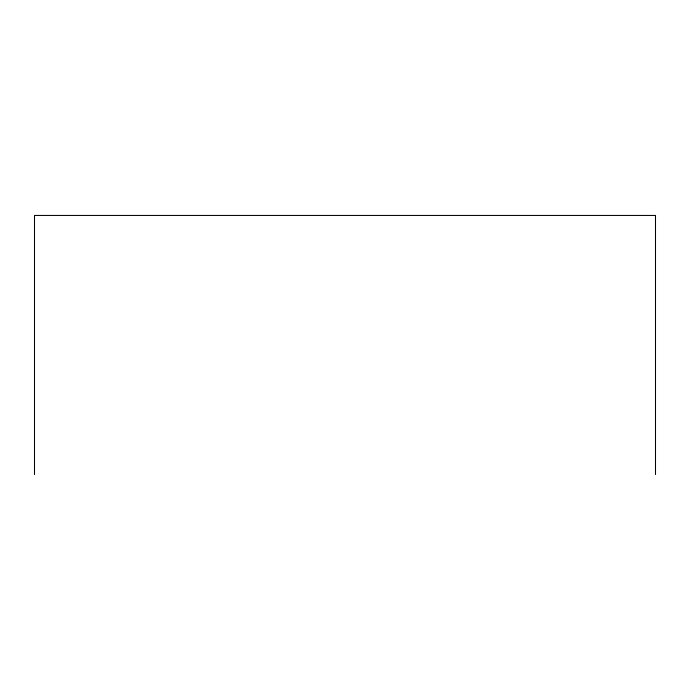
<?xml version="1.0" encoding="UTF-8"?>
<svg xmlns="http://www.w3.org/2000/svg" width="690" height="690" viewBox="0 0 690 690"><rect width="100%" height="100%" fill="white"/><g stroke="black" fill="none" stroke-linecap="round" stroke-linejoin="round"><path stroke-width="1.03" d="M655.5 474.556L655.5 215.444L34.5 215.444L34.5 474.556"/></g></svg>
